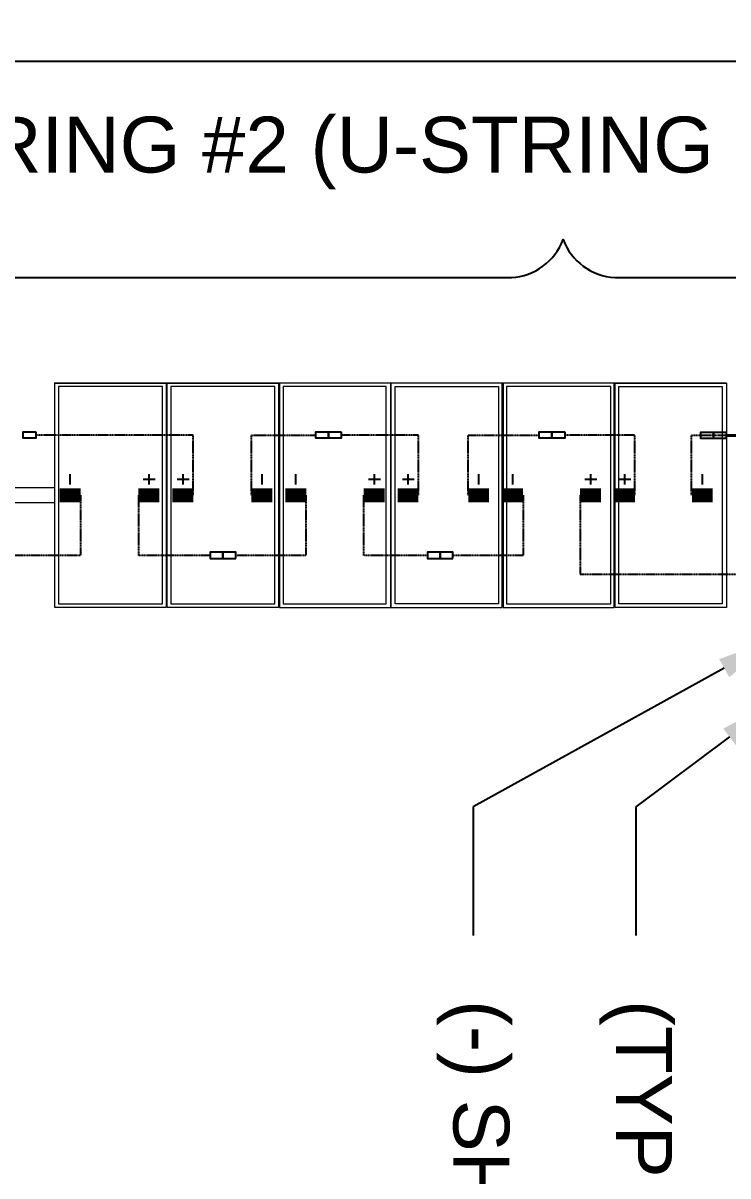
# Model space of a CAD drawing. Header units: feet. Extents: x -13743 to 68376, y -48 to 67763.
# Drawn here: x 2594.3 to 2846.5, y 876.7 to 1289.3 of the extents above; entities that cross this region are included whole.
import ezdxf
from ezdxf import colors
from ezdxf.entities.mleader import LeaderData, LeaderLine
from ezdxf.math import Vec2, Vec3

# ---------------------------------------------------------------- set-up
doc = ezdxf.new("R2010")
doc.units = ezdxf.units.FT
doc.header["$MEASUREMENT"] = 0
doc.linetypes.add('HIDDEN', pattern=[0.375, 0.25, -0.125])
for name, color, linetype in [('E-HARN-COMP', 8, 'Continuous'), ('E-TRNK-CABL-NEG', 6, 'HIDDEN'), ('E-TRUNK-CABLE-POS', 6, 'HIDDEN'), ('G-ANNO-TEXT', 1, 'Continuous'), ('Polarity-Text', 7, 'Continuous')]:
    doc.layers.add(name, color=color, linetype=linetype)
doc.styles.add('NEI-A', font='arial.ttf')

# ---------------------------------------------------------------- blocks, each defined once
blk = doc.blocks.new('A$Ccdbb2b2c')
at = {"lineweight": 5}
for points in [[(10.1496, 0), (10.1496, 0.4133), (9.9446, 0.4133), (9.9446, 0)], [(10.1429, 0.0067), (10.1429, 0.4067), (9.9529, 0.4067), (9.9529, 0.0067)], [(10.1513, 0.4133), (10.3562, 0.4133), (10.3562, 0), (10.1513, 0)], [(10.3496, 0.0067), (10.1579, 0.0067), (10.1579, 0.4067), (10.3496, 0.4067)], [(10.5629, 0.4133), (10.5629, 0), (10.3579, 0), (10.3579, 0.4133)], [(10.3646, 0.4067), (10.3646, 0.0067), (10.5546, 0.0067), (10.5546, 0.4067)], [(10.7679, 0), (10.5629, 0), (10.5629, 0.4133), (10.7679, 0.4133)], [(10.7612, 0.0067), (10.5712, 0.0067), (10.5712, 0.4067), (10.7612, 0.4067)], [(10.9746, 0.4133), (10.7696, 0.4133), (10.7696, 0), (10.9746, 0)], [(10.9679, 0.4067), (10.9679, 0.0067), (10.7762, 0.0067), (10.7762, 0.4067)], [(11.1812, 0.4133), (10.9762, 0.4133), (10.9762, 0), (11.1812, 0)], [(11.1745, 0.4067), (11.1745, 0.0067), (10.9829, 0.0067), (10.9829, 0.4067)]]:
    blk.add_lwpolyline(points, close=True, dxfattribs=at)
for points in [[(9.9446, 0.4133), (11.1829, 0.4133)], [(11.1812, 0.22), (11.3412, 0.22), (11.3429, 0.22), (11.3429, 0.1933), (11.3429, 0.1917), (11.3445, 0.1917), (11.3429, 0.1917), (11.3429, 0.1933), (11.3412, 0.1933), (11.1812, 0.1933)]]:
    blk.add_lwpolyline(points, dxfattribs=at)

msp = doc.modelspace()

# ---------------------------------------------------------------- linework, layer by layer
at = {"layer": 'E-HARN-COMP'}
for points in [[(2598.84, 1143.04), (2598.84, 1140.71), (2594.27, 1140.71), (2594.27, 1143.04)], [(2703.52, 1143.04), (2703.52, 1140.71), (2698.96, 1140.71), (2698.96, 1143.04)], [(2708.08, 1143.04), (2708.08, 1140.71), (2703.52, 1140.71), (2703.52, 1143.04)], [(2783.51, 1143.04), (2783.51, 1140.71), (2778.95, 1140.71), (2778.95, 1143.04)], [(2788.08, 1143.04), (2788.08, 1140.71), (2783.51, 1140.71), (2783.51, 1143.04)], [(2841.29, 1142.95), (2841.29, 1140.62), (2836.73, 1140.62), (2836.73, 1142.95)], [(2845.86, 1142.95), (2845.86, 1140.62), (2841.29, 1140.62), (2841.29, 1142.95)], [(2665.78, 1097.64), (2665.78, 1099.97), (2661.21, 1099.97), (2661.21, 1097.64)], [(2670.34, 1097.64), (2670.34, 1099.97), (2665.78, 1099.97), (2665.78, 1097.64)], [(2743.52, 1097.64), (2743.52, 1099.97), (2738.95, 1099.97), (2738.95, 1097.64)], [(2748.08, 1097.64), (2748.08, 1099.97), (2743.52, 1099.97), (2743.52, 1097.64)]]:
    msp.add_lwpolyline(points, close=True, dxfattribs=at)
at = {"layer": 'E-HARN-COMP', "const_width": 5}
for points in [[(2614.87, 1120.34), (2607.41, 1120.34)], [(2643.03, 1120.34), (2635.57, 1120.34)], [(2655.16, 1120.34), (2647.7, 1120.34)], [(2675.99, 1120.34), (2683.45, 1120.34)], [(2695.58, 1120.34), (2688.13, 1120.34)], [(2716.15, 1120.34), (2723.61, 1120.34)], [(2735.74, 1120.34), (2728.29, 1120.34)], [(2753.56, 1120.34), (2761.02, 1120.34)], [(2773.15, 1120.34), (2765.7, 1120.34)], [(2793.56, 1120.34), (2801.01, 1120.34)], [(2813.15, 1120.34), (2805.7, 1120.34)], [(2833.56, 1120.34), (2841.01, 1120.34)]]:
    msp.add_lwpolyline(points, dxfattribs=at)
at = {"layer": 'E-TRNK-CABL-NEG', "ltscale": 0.1}
for points in [[(2753.56, 1120.34), (2753.56, 1141.88), (2778.95, 1141.88)], [(2833.4, 1120.34), (2833.4, 1141.88), (2938.94, 1141.88)], [(2614.87, 1120.34), (2614.87, 1098.81), (2581.72, 1098.81)], [(2695.41, 1120.34), (2695.41, 1098.81), (2670.34, 1098.81)], [(2773.15, 1120.34), (2773.15, 1098.81), (2748.08, 1098.81)]]:
    msp.add_lwpolyline(points, dxfattribs=at)
at = {"layer": 'E-TRNK-CABL-NEG', "color": 7, "linetype": 'Continuous', "ltscale": 0.1, "const_width": 1}
msp.add_lwpolyline([(2846.09, 1141.71), (2895.92, 1141.71)], dxfattribs=at)
at = {"layer": 'E-TRUNK-CABLE-POS', "ltscale": 0.1}
for points in [[(2655.16, 1120.34), (2655.16, 1141.88), (2598.73, 1141.88)], [(2675.99, 1120.34), (2675.99, 1141.88), (2698.96, 1141.88)], [(2735.74, 1120.34), (2735.74, 1141.88), (2708.08, 1141.88)], [(2813.15, 1120.34), (2813.15, 1141.88), (2788.08, 1141.88)], [(2661.21, 1098.81), (2635.72, 1098.81), (2635.72, 1120.34)], [(2738.95, 1098.81), (2716.15, 1098.81), (2716.15, 1120.34)], [(2793.6, 1120.34), (2793.6, 1092.06), (2862.2, 1092.06)]]:
    msp.add_lwpolyline(points, dxfattribs=at)
at = {"layer": 'G-ANNO-TEXT', "flags": 128}
for points in [[(2203.1, 1262.04, -0.463783), (2215.87, 1275.69), (3424.42, 1275.69, 0.298343), (3442.93, 1289.34, 0.298343), (3461.44, 1275.69), (4751.62, 1275.69, -0.4246), (4771.16, 1262.04)], [(2203.1, 1184.57, -0.298343), (2221.61, 1198.22), (2768.98, 1198.22, 0.298343), (2787.49, 1211.87, 0.298343), (2806, 1198.22), (3465.6, 1198.22, -0.298343), (3484.1, 1184.57)]]:
    msp.add_lwpolyline(points, format="xyb", dxfattribs=at)
at = {"layer": 'Polarity-Text'}
for p, q in [((2611.06, 1127.81), (2611.06, 1124.19)), ((2639.26, 1127.81), (2639.26, 1124.19)), ((2651.39, 1127.81), (2651.39, 1124.19)), ((2679.64, 1127.81), (2679.64, 1124.19)), ((2691.78, 1127.81), (2691.78, 1124.19)), ((2719.84, 1127.81), (2719.84, 1124.19)), ((2731.98, 1127.81), (2731.98, 1124.19)), ((2757.21, 1127.81), (2757.21, 1124.19)), ((2769.35, 1127.81), (2769.35, 1124.19)), ((2797.25, 1127.81), (2797.25, 1124.19)), ((2809.39, 1127.81), (2809.39, 1124.19)), ((2837.21, 1127.81), (2837.21, 1124.19)), ((2641.54, 1126), (2637.26, 1126)), ((2653.67, 1126), (2649.39, 1126)), ((2722.12, 1126), (2717.84, 1126)), ((2734.25, 1126), (2729.98, 1126)), ((2799.52, 1126), (2795.25, 1126)), ((2811.66, 1126), (2807.39, 1126))]:
    msp.add_line(p, q, dxfattribs=at)

# ---------------------------------------------------------------- block references
at = {"xscale": -194.318304, "yscale": 194.318304, "zscale": 194.318304}
msp.add_blockref('A$Ccdbb2b2c', (4778.39, 1080.18), dxfattribs=at)

# ---------------------------------------------------------------- leaders
at = {"layer": 'G-ANNO-TEXT'}
ml = msp.add_multileader_mtext('Standard', dxfattribs=at)
ml.set_content('(TYP.) BLA DROPS', color=256, style='NEI-A')
ml.set_leader_properties()
ml.build(insert=Vec2(0, 0))
ml.multileader.update_dxf_attribs({"dogleg_length": 0.36, "arrow_head_size": 22.51})
ctx = ml.context
ctx.base_point, ctx.char_height, ctx.arrow_head_size, ctx.landing_gap_size, ctx.plane_origin, ctx.plane_x_axis, ctx.plane_y_axis = Vec3(2813.52, 962.7, -22.9), 20, 22.51, 23.05, Vec3(-2763.67, -6477.42, -22.9), Vec3(0, -1), Vec3(1, 0)
notes = []
notes.append((ctx, [(0, (1, 1, 0), (2813.52, 1008.8, -22.9), (0, -1), 46.1, [(1, [(2865.05, 1047.34, -22.9)], 0, [])])]))
ctx.mtext.insert, ctx.mtext.text_direction, ctx.mtext.rotation, ctx.mtext.width, ctx.mtext.flow_direction = Vec3(2826.46, 939.65, -22.9), Vec3(0, -1), 4.712389, 247.1441, 5
ctx.mtext.has_bg_fill, ctx.mtext.bg_color, ctx.mtext.bg_scale_factor, ctx.mtext.bg_transparency, ctx.mtext.use_window_bg_color = 1, -1073741824, 1.5, 0, 1
for ctx, leaders in notes:
    for number, flags, end, landing, length, lines in leaders:
        leader = LeaderData()
        leader.index, (leader.has_last_leader_line, leader.has_dogleg_vector, leader.attachment_direction) = number, flags
        leader.last_leader_point, leader.dogleg_vector, leader.dogleg_length = Vec3(end), Vec3(landing), length
        for number, points, colour, breaks in lines:
            line = LeaderLine()
            line.index, line.vertices, line.color, line.breaks = number, Vec3.list(points), colors.encode_raw_color(colour), breaks
            leader.lines.append(line)
        ctx.leaders.append(leader)

# ---------------------------------------------------------------- next in the draw order: texts
at = {"layer": 'G-ANNO-TEXT', "insert": (2974.92, 1255.83), "char_height": 20, "width": 429.1632, "attachment_point": 3, "style": 'NEI-A', "bg_fill": 3, "box_fill_scale": 1.5, "bg_fill_color": 256, "bg_fill_transparency": 0}
msp.add_mtext('STRING #2 (U-STRING CONFIG.)', dxfattribs=at)

# ---------------------------------------------------------------- next in the draw order: leaders
at = {"layer": 'G-ANNO-TEXT'}
ml = msp.add_multileader_mtext('Standard', dxfattribs=at)
ml.set_content('(-) SHORT BLA HARNESS', color=256, style='NEI-A')
ml.set_leader_properties()
ml.build(insert=Vec2(0, 0))
ml.multileader.update_dxf_attribs({"dogleg_length": 0.36, "arrow_head_size": 22.51})
ctx = ml.context
ctx.base_point, ctx.char_height, ctx.arrow_head_size, ctx.landing_gap_size, ctx.plane_origin, ctx.plane_x_axis, ctx.plane_y_axis = Vec3(2755.3, 962.7, -22.9), 20, 22.51, 23.05, Vec3(-2821.48, -6477.42, -22.9), Vec3(0, -1), Vec3(1, 0)
notes = []
notes.append((ctx, [(0, (1, 1, 0), (2755.3, 1008.8, -22.9), (0, -1), 46.1, [(1, [(2864.81, 1069.34, -22.9)], 0, [])])]))
ctx.mtext.insert, ctx.mtext.text_direction, ctx.mtext.rotation, ctx.mtext.width, ctx.mtext.flow_direction = Vec3(2768.24, 939.65, -22.9), Vec3(0, -1), 4.712389, 451.5779, 5
ctx.mtext.has_bg_fill, ctx.mtext.bg_color, ctx.mtext.bg_scale_factor, ctx.mtext.bg_transparency, ctx.mtext.use_window_bg_color = 1, -1073741824, 1.5, 0, 1
for ctx, leaders in notes:
    for number, flags, end, landing, length, lines in leaders:
        leader = LeaderData()
        leader.index, (leader.has_last_leader_line, leader.has_dogleg_vector, leader.attachment_direction) = number, flags
        leader.last_leader_point, leader.dogleg_vector, leader.dogleg_length = Vec3(end), Vec3(landing), length
        for number, points, colour, breaks in lines:
            line = LeaderLine()
            line.index, line.vertices, line.color, line.breaks = number, Vec3.list(points), colors.encode_raw_color(colour), breaks
            leader.lines.append(line)
        ctx.leaders.append(leader)

doc.saveas('drawing.dxf')
